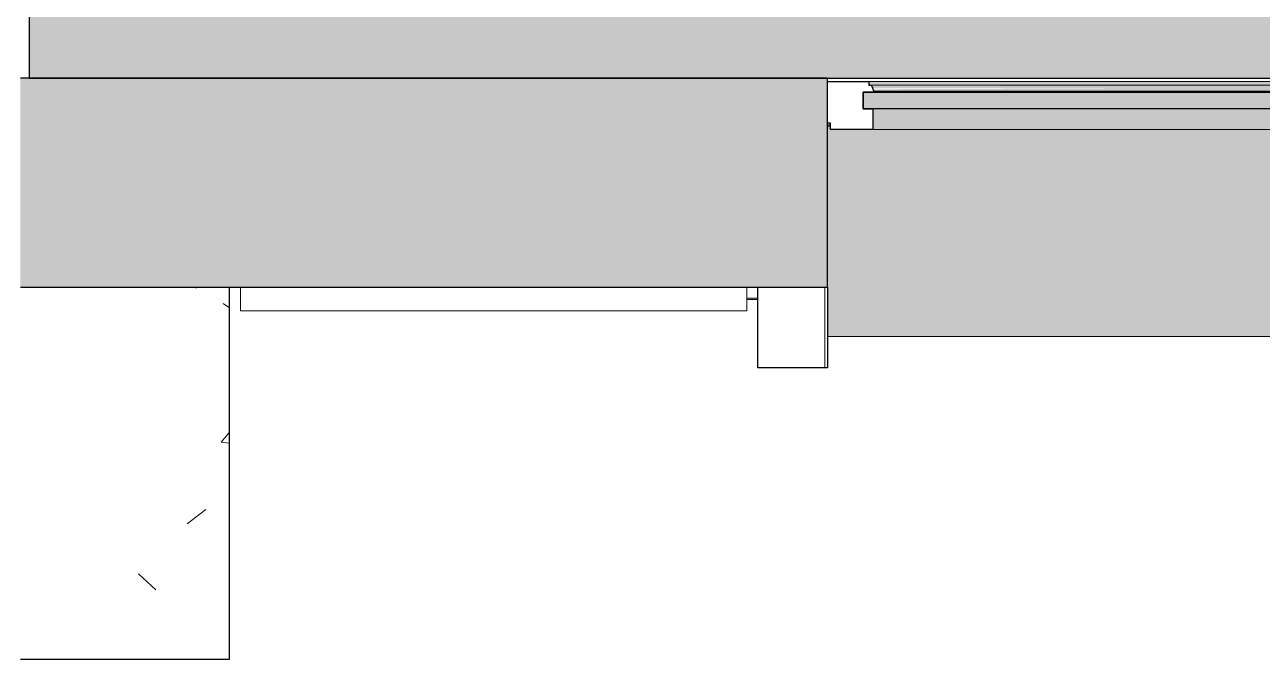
# Model space of a CAD drawing. Header units: millimetres. Extents: x 155927 to 295199, y -4084 to 97293.
# Drawn here: x 227624 to 229399, y 8434 to 9344 of the extents above; entities that cross this region are included whole.
import ezdxf

# ---------------------------------------------------------------- set-up
doc = ezdxf.new("R2010")
doc.units = ezdxf.units.MM
doc.header["$MEASUREMENT"] = 0
for name, color, linetype, lineweight in [('A-GLAZ', 7, 'CONTINUOUS', 9), ('A-GLAZ-CURT', 7, 'CONTINUOUS', 9), ('A-GLAZ-CWMG', 7, 'CONTINUOUS', 9), ('A-WALL', 7, 'CONTINUOUS', 9), ('A-WALL-PATT', 7, 'CONTINUOUS', 9), ('I-WALL', 7, 'CONTINUOUS', 9)]:
    doc.layers.add(name, color=color, linetype=linetype, lineweight=lineweight)

msp = doc.modelspace()

# ---------------------------------------------------------------- hatches: boundary and pattern name
at = {"layer": 'A-GLAZ'}
for points in [[(229994.8, 9257.5), (230000.6, 9258), (230000.6, 9262.5), (228835, 9262.5), (228835, 9257.5), (229777.8, 9257.5)], [(228839.4, 9255.8), (228836.6, 9257.5), (228837.9, 9256.4), (228839, 9255.9)], [(229777.8, 9252.6), (229994.8, 9252.6), (229996.6, 9256.2), (229999.1, 9257.5), (228839, 9256.2), (228841.3, 9252.6), (229177.4, 9252.6)], [(229993.4, 9248.6), (229994.6, 9252.6), (229177.4, 9252.6), (228841, 9251.5), (228842.3, 9248.6), (229777.8, 9248.6)], [(230008.6, 9223.6), (230008.6, 9247.5), (228827.1, 9247.5), (228827.1, 9223.6), (229777.8, 9223.6)], [(229994.6, 9193.6), (229994.6, 9223.6), (228841, 9223.6), (228841, 9193.6), (229777.8, 9193.6)], [(230059.8, 8896.6), (230059.8, 9198.3), (230055.5, 9198.3), (230055.5, 9193.6), (228780.2, 9193.6), (228780.2, 9198.3), (228775.8, 9198.3), (228775.8, 8896.6), (229777.8, 8896.6)]]:
    msp.add_hatch(color=256, dxfattribs=at).paths.add_polyline_path(points, flags=0)
h = msp.add_hatch(color=256, dxfattribs=at)
h.paths.add_polyline_path([(230059.8, 9198.3), (230059.8, 9200.4), (230055.5, 9200.4), (230055.5, 9198.3)], flags=0)
h.paths.add_polyline_path([(228780.2, 9198.3), (228780.2, 9200.4), (228775.8, 9200.4), (228775.8, 9198.3)], flags=0)
at = {"layer": 'A-WALL-PATT'}
msp.add_hatch(color=256, dxfattribs=at).paths.add_polyline_path([(229177.4, 9267.6), (230840.8, 9267.6), (230840.8, 9369.6), (227630.4, 9369.6), (227630.4, 9267.6), (228577.1, 9267.6)], flags=0)
h = msp.add_hatch(color=256, dxfattribs=at)
h.paths.add_polyline_path([(231140.8, 8967.6), (231140.8, 9267.6), (230059.8, 9267.6), (230059.8, 8967.6), (230978.5, 8967.6)], flags=0)
h.paths.add_polyline_path([(228577.1, 8967.6), (228775.8, 8967.6), (228775.8, 9267.6), (227617.8, 9267.6), (227617.8, 8967.6)], flags=0)
h.paths.add_polyline_path([(225983.8, 8967.6), (225983.8, 9267.6), (224442.8, 9267.6), (224442.8, 8967.6), (224975.1, 8967.6)], flags=0)
h.paths.add_polyline_path([(209658.8, 8967.6), (209658.8, 9267.6), (208317.8, 9267.6), (208317.8, 8967.6), (209366.2, 8967.6)], flags=0)
h.paths.add_polyline_path([(203963.1, 8967.6), (204033.8, 8967.6), (204033.8, 9267.6), (202692.8, 9267.6), (202692.8, 8967.6), (203362.8, 8967.6)], flags=0)
h.paths.add_polyline_path([(199908.8, 8967.6), (199908.8, 9267.6), (197042.8, 9267.6), (197042.8, 8967.6), (198560, 8967.6)], flags=0)
h.paths.add_polyline_path([(194508.8, 8967.6), (194508.8, 9267.6), (191992.8, 9267.6), (191992.8, 8967.6), (193757.3, 8967.6)], flags=0)
h.paths.add_polyline_path([(190358.8, 8967.6), (190358.8, 9267.6), (187692.8, 9267.6), (187692.8, 8967.6), (188954.6, 8967.6)], flags=0)
h.paths.add_polyline_path([(184151.8, 8967.6), (184908.8, 8967.6), (184908.8, 9267.6), (183192.8, 9267.6), (183192.8, 8967.6), (183551.5, 8967.6)], flags=0)
h.paths.add_polyline_path([(176347.4, 8967.6), (176658.8, 8967.6), (176658.8, 9267.6), (174942.8, 9267.6), (174942.8, 8967.6), (175747, 8967.6)], flags=0)
h.paths.add_polyline_path([(162539.5, 8967.6), (163158.8, 8967.6), (163158.8, 9267.6), (161617.8, 9267.6), (161617.8, 8967.6)], flags=0)
h.paths.add_polyline_path([(159983.8, 8967.6), (159983.8, 9267.6), (159292.8, 9267.6), (159292.8, 8967.6), (159537.8, 8967.6)], flags=0)

# ---------------------------------------------------------------- linework, layer by layer
at = {"layer": 'A-GLAZ', "lineweight": 30}
for p, q in [((228775.8, 9262.5), (228835, 9262.5)), ((228835, 9262.5), (228835, 9257.5)), ((228835, 9257.5), (228836.6, 9257.5)), ((228827.1, 9247.5), (230008.6, 9247.5)), ((228827.1, 9223.6), (228827.1, 9247.5)), ((228827.1, 9247.5), (228827.1, 9223.6)), ((228842.3, 9247.5), (228827.1, 9247.5)), ((228842.3, 9248.6), (228842.3, 9247.5)), ((230008.6, 9223.6), (228827.1, 9223.6)), ((228827.1, 9223.6), (228841, 9223.6)), ((228841, 9223.6), (228841, 9193.6)), ((228780.2, 9202.6), (228775.8, 9202.6)), ((228780.2, 9193.6), (228780.2, 9202.6)), ((228841, 9193.6), (228780.2, 9193.6)), ((227917.8, 8433.6), (227917.8, 8967.6)), ((228675.8, 8851.6), (228675.8, 8967.6)), ((228775.8, 8967.6), (228775.8, 8851.6)), ((228775.8, 8851.6), (228675.8, 8851.6)), ((227617.8, 8433.6), (227917.8, 8433.6))]:
    msp.add_line(p, q, dxfattribs=at)
at = {"layer": 'A-GLAZ'}
for p, q in [((228835, 9262.5), (230000.6, 9262.5)), ((228836.6, 9257.5), (228835, 9257.5)), ((229999.1, 9257.5), (228836.6, 9257.5)), ((229993.4, 9248.6), (228842.3, 9248.6)), ((228775.8, 9200.4), (228780.2, 9200.4)), ((228775.8, 9198.3), (228780.2, 9198.3)), ((229994.6, 9193.6), (228841, 9193.6)), ((228775.8, 8896.6), (230059.8, 8896.6))]:
    msp.add_line(p, q, dxfattribs=at)
at = {"layer": 'A-GLAZ', "linetype": 'Continuous'}
for p, q in [((227869.7, 8966.2), (227871.5, 8967.6)), ((228771.8, 8851.6), (228771.8, 8967.6)), ((227908.7, 8943.9), (227917.8, 8938.1)), ((227905.8, 8745), (227917.8, 8759.4)), ((227905.8, 8745), (227917.8, 8743.9)), ((227857.3, 8628), (227883.9, 8648.4)), ((227787.3, 8556), (227812.1, 8533.3))]:
    msp.add_line(p, q, dxfattribs=at)
at = {"layer": 'A-GLAZ', "lineweight": 30}
for centre, radius, start, end in [((228835.5, 9252.2), 5.36, 3.4261, 78.0476), ((228848.2, 9253), 7.4, 183.4261, 216.5739)]:
    msp.add_arc(centre, radius, start, end, dxfattribs=at)
at = {"layer": 'A-GLAZ'}
for points, knots in [([(228836.6, 9257.5), (228837, 9257.4), (228837.7, 9257.2), (228838.5, 9256.7), (228838.9, 9256.4), (228839, 9256.2)], [-1, -1, -1, -1, -0.8, -0.7, -0.6, -0.6, -0.6, -0.6]), ([(228840, 9255.2), (228840.1, 9255), (228840.3, 9254.6), (228840.7, 9253.7), (228840.8, 9253), (228840.8, 9252.6)], [-0.4, -0.4, -0.4, -0.4, -0.3, -0.2, 0, 0, 0, 0])]:
    msp.add_open_spline(points, degree=3, knots=knots, dxfattribs=at)
msp.add_open_spline([(228841.5, 9249.8), (228841.7, 9249.4), (228842, 9249), (228842.3, 9248.6)], degree=3, dxfattribs=at)
at = {"layer": 'A-GLAZ-CURT', "lineweight": 20}
for p, q in [((228659.8, 8967.6), (227933.8, 8967.6)), ((227933.8, 8967.6), (227933.8, 8933.6)), ((228659.8, 8933.6), (228659.8, 8967.6)), ((227933.8, 8933.6), (228659.8, 8933.6))]:
    msp.add_line(p, q, dxfattribs=at)
at = {"layer": 'A-GLAZ-CWMG'}
for p, q in [((228659.8, 8951.6), (228675.8, 8951.6)), ((228675.8, 8949.6), (228659.8, 8949.6))]:
    msp.add_line(p, q, dxfattribs=at)
at = {"layer": 'A-WALL', "lineweight": 30}
for p, q in [((228775.8, 9267.6), (227617.8, 9267.6)), ((228775.8, 8967.6), (228775.8, 9267.6)), ((227617.8, 8967.6), (228775.8, 8967.6))]:
    msp.add_line(p, q, dxfattribs=at)
at = {"layer": 'I-WALL', "lineweight": 30}
for p, q in [((227630.4, 9369.6), (227630.4, 9267.6)), ((227630.4, 9267.6), (230059.8, 9267.6))]:
    msp.add_line(p, q, dxfattribs=at)

doc.saveas('drawing.dxf')
